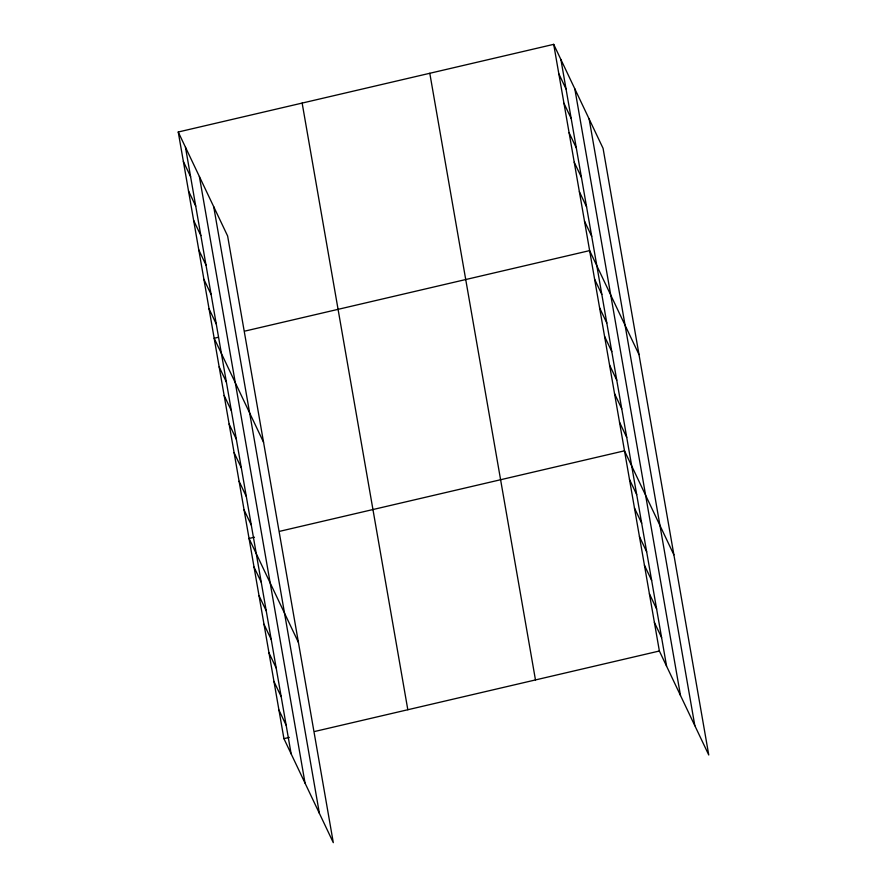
<?xml version="1.0" encoding="UTF-8"?>
<svg xmlns="http://www.w3.org/2000/svg" width="887" height="887" viewBox="0 0 887 887"><rect width="100%" height="100%" fill="white"/><g stroke="black" fill="none" stroke-linecap="round" stroke-linejoin="round"><path stroke-width="1.33" d="M178.243 132.008L227.626 235.997L333.301 842.65L283.929 738.66L178.243 132.008L553.699 44.35L603.071 148.34L708.757 754.992L659.374 651.003L553.699 44.35M218.213 337.326L214.177 338.269L263.561 442.258M245.156 331.039L589.633 250.611L639.006 354.6M254.436 537.212L249.047 538.464L298.431 642.454M280.026 531.235L624.503 450.807L673.876 554.796M283.929 738.66L289.306 737.407M314.896 731.431L659.374 651.003M558.832 73.821L566.039 88.999M563.966 103.28L571.173 118.47M569.099 132.751L576.306 147.929M574.233 162.21L581.44 177.4M579.366 191.681L586.573 206.859M584.5 221.151L591.707 236.33M594.612 279.217L601.818 294.395M599.59 307.811L606.797 322.99M604.579 336.406L611.786 351.596M609.557 365.012L616.764 380.19M614.536 393.606L621.743 408.796M619.514 422.212L626.732 437.391M629.482 479.412L636.689 494.591M634.46 508.007L641.678 523.186M639.449 536.602L646.656 551.792M644.428 565.207L651.635 580.386M649.406 593.802L656.624 608.992M654.395 622.408L661.602 637.587M183.376 161.478L190.594 176.657M188.51 190.938L195.728 206.128M193.643 220.408L200.861 235.587M198.777 249.868L205.995 265.058M203.91 279.338L211.117 294.517M209.044 308.809L216.251 323.988M219.156 366.874L226.373 382.053M224.145 395.469L231.352 410.648M229.123 424.064L236.33 439.253M234.101 452.669L241.319 467.848M239.091 481.264L246.298 496.454M244.069 509.87L251.276 525.049M254.037 567.07L261.244 582.249M259.015 595.665L266.222 610.844M263.993 624.26L271.211 639.449M268.983 652.865L276.19 668.044M273.961 681.46L281.168 696.65M278.939 710.066L286.157 725.244M589.156 119.035L694.831 725.688M574.82 88.844L680.495 695.497M560.906 59.529L666.581 666.192M429.796 73.277L535.471 679.93M302.145 103.08L407.82 709.733M213.712 206.693L319.387 813.346M199.375 176.502L305.05 783.154M185.461 147.187L291.136 753.85"/></g></svg>
